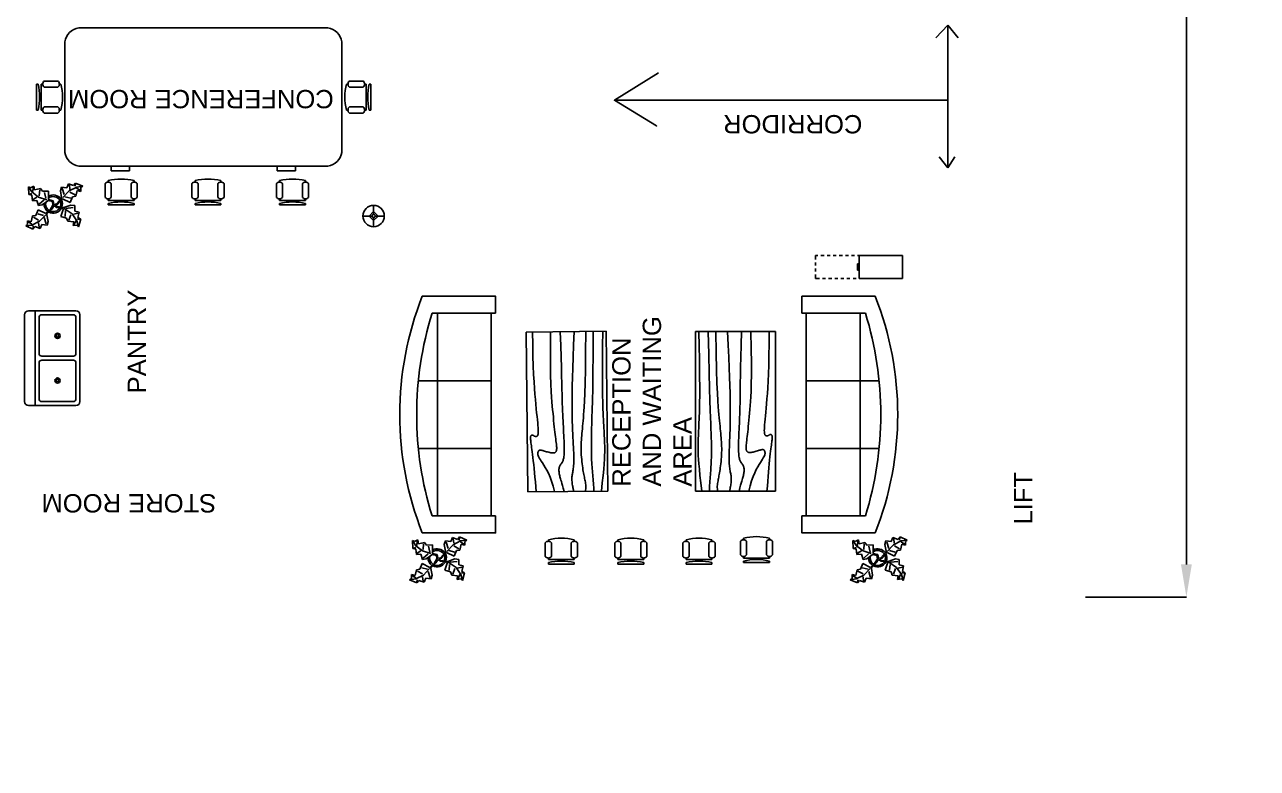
# Model space of a CAD drawing. Header units: inches. Extents: x 491 to 1638, y 41 to 2162.
# Drawn here: x 505 to 1638, y 41 to 725 of the extents above; entities that cross this region are included whole.
import ezdxf

# ---------------------------------------------------------------- set-up
doc = ezdxf.new("R2010")
doc.units = ezdxf.units.IN
doc.header["$MEASUREMENT"] = 0
doc.layers.add('A', color=90, linetype='Continuous', lineweight=13)
doc.layers.add('Block', color=11, linetype='Continuous')
doc.layers.add('Label', color=90, linetype='Continuous')
doc.layers.add('BOM', color=7, linetype='Continuous', plot=False)
doc.styles.get("Standard").update_dxf_attribs({"font": 'arial.ttf'})
doc.dimstyles.get("Standard").update_dxf_attribs({"dimtxt": 0.18, "dimasz": 30, "dimexe": 0.18, "dimexo": 0.0625, "dimgap": 0.09, "dimtad": 0, "dimtih": 1, "dimtoh": 1, "dimdec": 4, "dimzin": 0, "dimdsep": 46, "dimtxsty": 'Standard', "dimcen": 0.09, "dimadec": 0, "dimazin": 2, "dimtfac": 1, "dimtdec": 4, "dimtofl": 0, "dimtmove": 0, "dimatfit": 3, "dimfxl": 1, "dimtolj": 1, "dimtzin": 0, "dimarcsym": 0})

# ---------------------------------------------------------------- blocks, each defined once
blk = doc.blocks.new('Sofa - Roundback 7 ft.')
at = {"linetype": 'Continuous'}
for p, q in [((-12.00002, -32.4421), (-12.00003, -6.5971)), ((11.99997, -32.4421), (11.99998, -6.5971)), ((-36.000027, -34), (-36.000027, -11.4696)), ((35.99998, -34), (35.99998, -11.4696)), ((-35.999844, -13.3819), (35.9998, -13.3819)), ((-36.000027, -32.4421), (35.99998, -32.4421))]:
    blk.add_line(p, q, dxfattribs=at)
for points in [[(-36.000027, -34), (-42.000027, -34), (-42.000027, -8)], [(41.99998, -8), (41.99998, -34), (35.99998, -34)]]:
    blk.add_lwpolyline(points, dxfattribs=at)
for centre, radius, start, end in [((0, -114.25), 114.25, 68.43141, 111.5686), ((-0.00001, -127.1968), 121.1968, 72.72033, 107.2797)]:
    blk.add_arc(centre, radius, start, end, dxfattribs=at)
blk = doc.blocks.new('Table - Rectangular Woodgrain 60 x 30 in.')
at = {"linetype": 'Continuous'}
for p, q in [((0, 0), (0, -30)), ((60, 0), (0, 0)), ((60, -30), (60, 0)), ((0, -30), (60, -30))]:
    blk.add_line(p, q, dxfattribs=at)
for points in [[(0, -2.4), (4.8155, -2.418), (9.0302, -2.4688), (12.709, -2.5477), (15.9167, -2.65), (18.7181, -2.7711), (21.1781, -2.9063), (23.3616, -3.0508), (25.3333, -3.2), (27.1477, -3.3495), (28.8172, -3.4958), (30.3437, -3.636), (31.7291, -3.7667), (32.9756, -3.8849), (34.0849, -3.9875), (35.059, -4.0714), (35.9, -4.1334), (36.6114, -4.1711), (37.2041, -4.1854), (37.6906, -4.1779), (38.0833, -4.15), (38.3948, -4.1034), (38.6375, -4.0396), (38.8239, -3.9602), (38.9666, -3.8667), (39.0764, -3.7608), (39.1573, -3.6448), (39.2116, -3.521), (39.2416, -3.3917), (39.2498, -3.2593), (39.2385, -3.1261), (39.21, -2.9944), (39.1666, -2.8667), (39.111, -2.7447), (39.0468, -2.6281), (38.978, -2.5163), (38.9083, -2.4083), (38.8418, -2.3035), (38.7823, -2.201), (38.7337, -2.1001), (38.7, -2), (38.6844, -1.9003), (38.6875, -1.8021), (38.7094, -1.707), (38.75, -1.6167), (38.8094, -1.5326), (38.8875, -1.4563), (38.9844, -1.3893), (39.1, -1.3333), (39.2351, -1.2896), (39.3937, -1.2583), (39.5804, -1.2396), (39.8, -1.2333), (40.057, -1.2396), (40.3562, -1.2583), (40.7023, -1.2896), (41.1, -1.3333), (41.5547, -1.3895), (42.0755, -1.4573), (42.6721, -1.5361), (43.3542, -1.625), (44.1316, -1.7233), (45.014, -1.8302), (46.0114, -1.9449), (47.1333, -2.0667), (48.3862, -2.1947), (49.7625, -2.3281), (51.2513, -2.4663), (52.8416, -2.6083), (54.5226, -2.7535), (56.2833, -2.9011), (58.1127, -3.0501), (60, -3.2)], [(0, -9.2), (6.5759, -9.0858), (11.9385, -9.0365), (16.2527, -9.0418), (19.6833, -9.0917), (22.3952, -9.1759), (24.5531, -9.2844), (26.322, -9.4069), (27.8666, -9.5333), (29.3241, -9.6553), (30.7203, -9.7719), (32.0532, -9.8837), (33.3208, -9.9917), (34.5213, -10.0965), (35.6526, -10.199), (36.7128, -10.2999), (37.7, -10.4), (38.6129, -10.4996), (39.4531, -10.5969), (40.223, -10.6895), (40.925, -10.775), (41.5613, -10.8512), (42.1344, -10.9156), (42.6465, -10.966), (43.1, -11), (43.4976, -11.0158), (43.8437, -11.0136), (44.143, -10.9942), (44.4, -10.9583), (44.6195, -10.9069), (44.8062, -10.8406), (44.9648, -10.7603), (45.1, -10.6667), (45.2155, -10.5598), (45.3114, -10.4365), (45.3871, -10.2929), (45.4416, -10.125), (45.4743, -9.929), (45.4844, -9.7011), (45.4709, -9.4371), (45.4333, -9.1333), (45.3716, -8.7883), (45.2896, -8.4104), (45.1919, -8.0107), (45.0833, -7.6), (44.9685, -7.1893), (44.8521, -6.7896), (44.7388, -6.4117), (44.6333, -6.0667), (44.54, -5.7628), (44.4614, -5.4979), (44.4001, -5.2675), (44.3583, -5.0667), (44.3384, -4.8909), (44.3427, -4.7354), (44.3736, -4.5956), (44.4333, -4.4667), (44.5236, -4.3453), (44.6427, -4.2333), (44.7884, -4.1339), (44.9583, -4.05), (45.1501, -3.9849), (45.3614, -3.9417), (45.59, -3.9234), (45.8333, -3.9333), (46.0915, -3.9749), (46.3734, -4.0531), (46.6906, -4.1736), (47.0542, -4.3417), (47.4756, -4.5629), (47.9661, -4.8427), (48.5372, -5.1866), (49.2, -5.6), (49.9676, -6.0844), (50.8594, -6.625), (51.8965, -7.2031), (53.1, -7.8), (54.491, -8.3969), (56.0906, -8.975), (57.9199, -9.5156), (60, -10)], [(0, -12.8), (5.1847, -12.9322), (9.6213, -13.0323), (13.3963, -13.1059), (16.5958, -13.1583), (19.3063, -13.1952), (21.614, -13.2219), (23.6054, -13.2439), (25.3666, -13.2667), (26.9728, -13.2947), (28.4531, -13.3281), (29.8256, -13.3663), (31.1083, -13.4083), (32.3191, -13.4535), (33.476, -13.501), (34.597, -13.5501), (35.7, -13.6), (36.7984, -13.6497), (37.8875, -13.6979), (38.9578, -13.743), (40, -13.7833), (41.0047, -13.8174), (41.9625, -13.8438), (42.864, -13.8607), (43.7, -13.8667), (44.4631, -13.8604), (45.1552, -13.8417), (45.7801, -13.8104), (46.3416, -13.7667), (46.8439, -13.7104), (47.2906, -13.6417), (47.6858, -13.5604), (48.0333, -13.4667), (48.3375, -13.3608), (48.6042, -13.2448), (48.8396, -13.121), (49.05, -12.9917), (49.2417, -12.8593), (49.4208, -12.7261), (49.5937, -12.5944), (49.7667, -12.4667), (49.9452, -12.3451), (50.1323, -12.2313), (50.3303, -12.1268), (50.5416, -12.0333), (50.7686, -11.9524), (51.0135, -11.8854), (51.2788, -11.8341), (51.5666, -11.8), (51.8785, -11.7843), (52.2116, -11.7865), (52.562, -11.8059), (52.926, -11.8417), (53.2998, -11.8931), (53.6795, -11.9594), (54.0614, -12.0397), (54.4416, -12.1333), (54.8223, -12.2401), (55.2293, -12.3625), (55.6942, -12.5037), (56.2489, -12.6667), (56.9251, -12.8547), (57.7545, -13.0708), (58.7689, -13.3182), (60, -13.6)], [(0, -18), (5.124, -17.7273), (9.6609, -17.5057), (13.6705, -17.3303), (17.2125, -17.1958), (20.3467, -17.0973), (23.1328, -17.0297), (25.6307, -16.9878), (27.9, -16.9667), (29.9928, -16.9617), (31.9302, -16.9703), (33.7254, -16.9907), (35.3917, -17.0208), (36.9423, -17.0588), (38.3906, -17.1026), (39.7499, -17.1503), (41.0333, -17.2), (42.2519, -17.2496), (43.4073, -17.2969), (44.4986, -17.3395), (45.525, -17.375), (46.4858, -17.4012), (47.3802, -17.4156), (48.2074, -17.416), (48.9667, -17.4), (49.6583, -17.3662), (50.2872, -17.3167), (50.8595, -17.2547), (51.3812, -17.1833), (51.8584, -17.1057), (52.2971, -17.025), (52.7034, -16.9443), (53.0833, -16.8667), (53.443, -16.7951), (53.789, -16.7313), (54.128, -16.6768), (54.4666, -16.6334), (54.8115, -16.6024), (55.1693, -16.5854), (55.5465, -16.5841), (55.95, -16.6), (56.3828, -16.6337), (56.8346, -16.6823), (57.2915, -16.7418), (57.7396, -16.8084), (58.165, -16.878), (58.5539, -16.9469), (58.8924, -17.0111), (59.1666, -17.0667), (59.3679, -17.1107), (59.5078, -17.1438), (59.6032, -17.1675), (59.6708, -17.1833), (59.7275, -17.193), (59.7901, -17.1979), (59.8753, -17.1998), (60, -17.2)], [(0, -22.4), (8.0098, -22.2501), (14.4094, -22.1011), (19.4168, -21.9535), (23.25, -21.8083), (26.1269, -21.6663), (28.2656, -21.5281), (29.884, -21.3947), (31.2, -21.2667), (32.3967, -21.1448), (33.5172, -21.0292), (34.5697, -20.9198), (35.5625, -20.8167), (36.5037, -20.7198), (37.4015, -20.6292), (38.2642, -20.5448), (39.1, -20.4667), (39.9164, -20.3951), (40.7187, -20.3313), (41.5117, -20.2768), (42.3, -20.2333), (43.0883, -20.2024), (43.8812, -20.1854), (44.6836, -20.1841), (45.5, -20.2), (46.3328, -20.234), (47.1747, -20.2844), (48.0163, -20.3488), (48.8479, -20.425), (49.66, -20.5106), (50.4429, -20.6031), (51.1872, -20.7004), (51.8833, -20.8), (52.5246, -20.8999), (53.1166, -20.9995), (53.6681, -21.0983), (54.1875, -21.1958), (54.6834, -21.2919), (55.1646, -21.3859), (55.6394, -21.4777), (56.1167, -21.5667), (56.6028, -21.6515), (57.0961, -21.7266), (57.5929, -21.7852), (58.0896, -21.8208), (58.5823, -21.8268), (59.0674, -21.7964), (59.5412, -21.723), (60, -21.6)], [(0, -25.2), (8.6355, -25.0504), (15.7026, -24.9031), (21.4049, -24.7606), (25.9458, -24.625), (29.529, -24.4988), (32.3578, -24.3844), (34.6359, -24.284), (36.5667, -24.2), (38.3213, -24.1341), (39.9417, -24.0854), (41.437, -24.0523), (42.8167, -24.0333), (44.0901, -24.0268), (45.2667, -24.0313), (46.3557, -24.0451), (47.3667, -24.0667), (48.309, -24.0947), (49.1928, -24.1287), (50.0284, -24.168), (50.826, -24.2125), (51.5959, -24.2617), (52.3483, -24.3151), (53.0935, -24.3725), (53.8417, -24.4334), (54.6009, -24.497), (55.3699, -24.561), (56.1454, -24.6226), (56.9239, -24.6792), (57.7021, -24.7279), (58.4764, -24.7662), (59.2435, -24.7911), (60, -24.8)], [(0, -28.8), (5.6867, -28.6681), (10.45, -28.5698), (14.407, -28.5012), (17.675, -28.4584), (20.3711, -28.4374), (22.6125, -28.4344), (24.5164, -28.4455), (26.2, -28.4667), (27.762, -28.4947), (29.2276, -28.5281), (30.6033, -28.5663), (31.8958, -28.6084), (33.1118, -28.6535), (34.2578, -28.7011), (35.3405, -28.7501), (36.3666, -28.8), (37.3443, -28.8497), (38.288, -28.8974), (39.2137, -28.9412), (40.1375, -28.9792), (41.0753, -29.0093), (42.0432, -29.0297), (43.0572, -29.0384), (44.1333, -29.0333), (45.2936, -29.0114), (46.5843, -28.9641), (48.0579, -28.8816), (49.7666, -28.7542), (51.7629, -28.5721), (54.0989, -28.3255), (56.8272, -28.0048), (60, -27.6)]]:
    blk.add_lwpolyline(points, dxfattribs=at)
blk = doc.blocks.new('Plant - Rubber or Philodendron')
at = {"linetype": 'Continuous'}
for p, q in [((-16.2005, 11.4774), (-13.9899, 8.1064)), ((-16.2005, 11.4774), (-14.8639, 10.7964)), ((-16.0159, 6.3329), (-16.2005, 11.4774)), ((-14.8639, 10.7964), (-12.6195, 11.8975)), ((-13.9899, 8.1064), (-9.5434, 4.7185)), ((-13.3174, 8.325), (-13.0735, 11.0065)), ((-12.6195, 11.8975), (-12.1909, 9.4345)), ((-12.1909, 9.4345), (-8.3829, 10.3)), ((-8.8369, 9.409), (-9.0894, 5.6095)), ((-8.3829, 10.3), (-7.0549, 8.501)), ((-7.0549, 8.501), (-3.0284, 8.6941)), ((-3.0284, 8.6941), (-3.0709, 3.1041)), ((4.6914, 8.8812), (5.3859, 11.2828)), ((4.6914, 8.8812), (5.5014, 4.4831)), ((5.3859, 11.2828), (8.8871, 10.7908)), ((5.9878, 10.4842), (7.1971, 6.3869)), ((10.3916, 8.7942), (6.2847, 4.4028)), ((8.8871, 10.7908), (9.9809, 13.4933)), ((9.9809, 13.4933), (13.3837, 12.301)), ((15.3859, 11.3055), (10.3916, 8.7942)), ((10.5828, 12.6946), (10.8893, 9.7953)), ((13.3837, 12.301), (14.68, 13.9039)), ((14.5816, 13.2037), (14.3848, 11.8033)), ((14.68, 13.9039), (19.3848, 11.8146)), ((15.7909, 9.1065), (14.8995, 5.3044)), ((15.2875, 10.6053), (17.5907, 9.2105)), ((19.3848, 11.8146), (15.3859, 11.3055)), ((18.1925, 8.4119), (15.7909, 9.1065)), ((19.3848, 11.8146), (18.1868, 10.9119)), ((18.1868, 10.9119), (18.1925, 8.4119)), ((-14.0069, 5.8704), (-16.0159, 6.3329)), ((-15.3434, 6.5514), (-13.9984, 6.9884)), ((-13.5868, 2.2894), (-14.0069, 5.8704)), ((-10.6784, 2.491), (-13.5868, 2.2894)), ((-13.1329, 3.1804), (-10.6614, 4.727)), ((-9.5858, -0.8715), (-10.6784, 2.491)), ((-9.5434, 4.7185), (-4.1917, 2.9888)), ((-9.1318, 0.0195), (-5.9793, 2.9025)), ((-7.1228, -0.443), (-3.5248, 2.2131)), ((-4.8529, 4.012), (-5.7184, 7.82)), ((-3.5248, 2.2131), (-3.3011, 2.4355)), ((-3.3011, 2.4355), (-0.5306, 1.7947)), ((-3.0709, 3.1041), (0.0797, 2.3163)), ((-0.5306, 1.7947), (-0.2255, -0.5527)), ((-0.5306, 1.7947), (-0.5306, 1.7947)), ((0.0797, 2.3163), (0.4866, -0.031)), ((0.4866, -0.031), (2.1141, 0.2298)), ((2.1141, 0.2298), (5.4346, 3.9146)), ((6.1032, 3.6844), (2.8262, -0.031)), ((5.4346, 3.9146), (5.5014, 4.4831)), ((11.1089, 1.1958), (6.1032, 3.6844)), ((7.7005, 4.8881), (11.5025, 3.9967)), ((14.2977, 6.1031), (10.9934, 7.9956)), ((12.7005, 4.8994), (11.1089, 1.1958)), ((14.8995, 5.3044), (12.7005, 4.8994)), ((-14.4141, -11.4699), (-13.5228, -7.6679)), ((-13.5228, -7.6679), (-11.3237, -7.2629)), ((-11.3237, -7.2629), (-9.7321, -3.5593)), ((-6.3237, -7.2516), (-10.1257, -6.3602)), ((-9.7321, -3.5593), (-4.7264, -6.0479)), ((-7.1228, -0.443), (-9.5858, -0.8715)), ((-9.0148, -11.1577), (-4.9047, -6.8122)), ((-2.019, -3.6148), (-4.7264, -6.0479)), ((-4.1246, -6.8466), (-4.0579, -6.2781)), ((-3.3146, -11.2447), (-4.1246, -6.8466)), ((-4.0579, -6.2781), (-0.9375, -3.1608)), ((-2.019, -3.6148), (-0.2255, -0.5527)), ((-0.9375, -3.1608), (0.5883, -0.8135)), ((0.5883, -0.8135), (2.2447, -2.0916)), ((2.8262, -0.031), (1.3003, -0.5527)), ((1.3003, -0.5527), (2.4193, -1.4655)), ((2.2447, -2.0916), (6.7108, -2.6626)), ((2.4193, -1.4655), (6.895, -2.1175)), ((4.943, -7.9659), (6.7108, -2.6626)), ((8.8321, -9.0266), (4.943, -7.9659)), ((11.6605, -0.5413), (6.895, -2.1175)), ((12.3677, -6.1981), (7.219, -2.6772)), ((8.125, -4.0768), (7.7715, -7.9659)), ((8.3544, -2.7453), (13.1973, -2.1704)), ((10.2463, -10.4408), (11.6605, -6.9053)), ((11.6605, -0.5413), (14.1354, -0.8948)), ((15.5496, -10.7943), (12.3677, -6.1981)), ((16.2567, -5.8446), (13.4283, -6.5517)), ((14.1354, -0.8948), (14.1354, -4.4304)), ((14.1354, -4.4304), (16.9638, -5.1375)), ((16.9638, -5.1375), (16.2567, -8.673)), ((-18.008, -14.1781), (-16.8101, -13.2754)), ((-18.008, -14.1781), (-14.0091, -13.669)), ((-13.3032, -16.2674), (-18.008, -14.1781)), ((-16.8157, -10.7754), (-14.4141, -11.4699)), ((-16.8101, -13.2754), (-16.8157, -10.7754)), ((-13.9107, -12.9688), (-16.2139, -11.574)), ((-14.0091, -13.669), (-9.0148, -11.1577)), ((-12.0069, -14.6645), (-13.3032, -16.2674)), ((-13.2048, -15.5672), (-13.008, -14.1668)), ((-12.921, -8.4665), (-9.6166, -10.359)), ((-8.6042, -15.8568), (-12.0069, -14.6645)), ((-9.206, -15.0581), (-9.5126, -12.1588)), ((-7.5103, -13.1543), (-8.6042, -15.8568)), ((-4.0092, -13.6463), (-7.5103, -13.1543)), ((-4.611, -12.8477), (-5.8203, -8.7504)), ((-3.3146, -11.2447), (-4.0092, -13.6463)), ((9.5392, -11.1479), (8.8321, -9.0266)), ((13.4283, -11.5015), (9.5392, -11.1479)), ((13.0748, -13.9763), (13.4283, -11.5015)), ((15.5496, -13.6228), (13.0748, -13.9763)), ((14.8425, -10.7943), (13.7819, -13.2692)), ((16.6103, -14.6834), (15.5496, -10.7943)), ((16.6103, -14.6834), (15.5496, -13.6228)), ((17.3174, -9.7337), (15.9032, -9.7337)), ((16.2567, -8.673), (18.0245, -9.7337)), ((18.0245, -9.7337), (16.6103, -14.6834))]:
    blk.add_line(p, q, dxfattribs=at)
for centre, radius, start, end in [((0.0308, 0.1664), 6, 178.6147, 235.1169), ((0.0308, 0.1664), 5, 168.1647, 238.6725), ((0, 0), 6.1275, 34.37569, 120.1028), ((-0.0601, -0.2075), 5.2461, 33.82192, 124.9414), ((-0.2664, 0.1682), 5.2775, 338.4094, 20.03007), ((-0.098, 0.1364), 6.1288, 341.2017, 26.09184), ((-0.0234, 0.3825), 6.1492, 242.5812, 331.2714), ((-0.1102, 0.4886), 5.2883, 247.3711, 327.472)]:
    blk.add_arc(centre, radius, start, end, dxfattribs=at)
blk = doc.blocks.new('File Cabinet - Letter')
at = {"linetype": 'Continuous'}
for p, q in [((0, 0), (15, 0)), ((0, -28.5), (0, 0)), ((15, 0), (15, -28.5)), ((15, -28.5), (0, -28.5)), ((0, -29.5), (0, -28.5)), ((0, -33.5), (0, -31.5)), ((5.5, -28.5), (5.5, -29.5)), ((5.5, -29.5), (9.5, -29.5)), ((9.5, -29.5), (9.5, -28.5)), ((15, -30.5), (15, -32.5)), ((0, -37.5), (0, -35.5)), ((0, -41.5), (0, -39.5)), ((15, -34.5), (15, -36.5)), ((15, -38.5), (15, -40.5)), ((0, -45.5), (0, -43.5)), ((0, -49.5), (0, -47.5)), ((15, -42.5), (15, -44.5)), ((15, -46.5), (15, -48.5)), ((0, -53.5), (0, -51.5)), ((0, -57), (0, -55.5)), ((15, -50.5), (15, -52.5)), ((15, -54.5), (15, -57)), ((2.5, -57), (0, -57)), ((6.5, -57), (4.5, -57)), ((10.5, -57), (8.5, -57)), ((15, -57), (12.5, -57))]:
    blk.add_line(p, q, dxfattribs=at)
blk = doc.blocks.new('Chair - Desk')
at = {"linetype": 'Continuous'}
for p, q in [((-8.5, 0), (-8.5, -1)), ((-8.5, 0), (8.5, 0)), ((8.5, 0), (8.5, -1)), ((-10.5, -5), (-10.5, -14)), ((-8.5, -3), (-8.5, -4)), ((-8.5, -3), (8.5, -3)), ((-6.5, -14), (-6.5, -5)), ((-2, -3), (-2, -1.9355)), ((2, -1.9576), (2, -3)), ((6.5, -5), (6.5, -14)), ((8.5, -3), (8.5, -4)), ((10.5, -14), (10.5, -5)), ((-8.5, -15), (-8.5, -16)), ((8.5, -15), (8.5, -16))]:
    blk.add_line(p, q, dxfattribs=at)
for centre, radius, start, end in [((-8.5, -6.5), 2.5, 36.8699, 143.1301), ((0, 34.625), 36.625, 256.5803, 283.4197), ((8.5, -6.5), 2.5, 36.8699, 143.1301), ((-8.5, -12.5), 2.5, 216.8699, 323.1301), ((0, 19.625), 36.625, 256.5803, 283.4197), ((8.5, -12.5), 2.5, 216.8699, 323.1301)]:
    blk.add_arc(centre, radius, start, end, dxfattribs=at)
blk = doc.blocks.new('Desk - 30 x 60 in.')
at = {"linetype": 'Continuous'}
for p, q in [((-26.999995, 0), (26.999995, 0)), ((-29.999995, -27), (-29.999995, -3)), ((29.999995, -3), (29.999995, -27)), ((26.999995, -30), (-26.999995, -30)), ((-20.000005, -30), (-20.000005, -31)), ((-20.000005, -31), (-16.000005, -31)), ((-16.000005, -31), (-16.000005, -30)), ((15.999995, -31), (15.999995, -30)), ((19.999995, -31), (15.999995, -31)), ((19.999995, -30), (19.999995, -31))]:
    blk.add_line(p, q, dxfattribs=at)
for centre, start, end in [((-26.499995, -3.5), 98.1301, 171.8699), ((26.499995, -3.5), 8.130102, 81.8699), ((-26.499995, -26.5), 188.1301, 261.8699), ((26.499995, -26.5), 278.1301, 351.8699)]:
    blk.add_arc(centre, 3.535534, start, end, dxfattribs=at)
blk = doc.blocks.new('Lamp - Table')
at = {"linetype": 'Continuous'}
for p, q in [((-1, 0), (-7, 0)), ((0, 3), (-3, 0)), ((-3, 0), (0, -3)), ((0, 7), (0, 1)), ((3, 0), (0, 3)), ((0, -3), (3, 0)), ((1, 0), (7, 0)), ((0, -1), (0, -7))]:
    blk.add_line(p, q, dxfattribs=at)
for radius in [7, 1]:
    blk.add_circle((0, 0), radius, dxfattribs=at)
blk = doc.blocks.new('Sink-double - 36 in top')
for p, q in [((-18, -4), (18, -4)), ((-0.75, -18.5), (-0.75, -6.5)), ((0.75, -6.5), (0.75, -18.5))]:
    blk.add_line(p, q)
for points in [[(-16.5, 0), (16.5, 0)], [(-18, -19.5), (-18, -1.5)], [(18, -1.5), (18, -19.5)], [(-16.5, -18.5), (-16.5, -6.5)], [(-15.5, -5.5), (-1.75, -5.5)], [(1.75, -5.5), (15.5, -5.5)], [(16.5, -6.5), (16.5, -18.5)], [(16.5, -21), (-16.5, -21)], [(-1.75, -19.5), (-15.5, -19.5)], [(15.5, -19.5), (1.75, -19.5)]]:
    blk.add_lwpolyline(points)
for centre, radius in [((-8.5, -12.5), 1), ((-8.5, -12.5), 0.5), ((8.5, -12.5), 1), ((8.5, -12.5), 0.5)]:
    blk.add_circle(centre, radius)
for centre, radius, start, end in [((-16.5, -1.5), 1.5, 90, 180), ((16.5, -1.5), 1.5, 0, 90), ((-15.5, -6.5), 1, 90, 180), ((-1.75, -6.5), 1, 0, 90), ((1.75, -6.5), 1, 90, 180), ((15.5, -6.5), 1, 0, 90), ((-15.5, -18.5), 1, 180, 270), ((-1.75, -18.5), 1, 270, 0), ((1.75, -18.5), 1, 180, 270), ((15.5, -18.5), 1, 270, 0), ((-16.5, -19.5), 1.5, 180, 270), ((16.5, -19.5), 1.5, 270, 0)]:
    blk.add_arc(centre, radius, start, end)
blk = doc.blocks.new('*D64')
at = {"layer": 'BOM', "color": 0, "lineweight": -2, "transparency": 16777216}
for p, q in [((1480.3, 1313.4), (1573.3, 1313.4)), ((1573.1, 1283.4), (1573.1, 766.3)), ((1573.1, 228.5), (1573.1, 745.6)), ((1480.3, 198.5), (1573.3, 198.5))]:
    blk.add_line(p, q, dxfattribs=at)
at = {"layer": 'BOM', "color": 0, "transparency": 16777216}
for points in [[(1568.1, 1283.4), (1578.1, 1283.4), (1573.1, 1313.4)], [(1568.1, 228.5), (1578.1, 228.5), (1573.1, 198.5)]]:
    blk.add_solid(points, dxfattribs=at)
at = {"layer": 'Defpoints', "color": 0}
for p in [(1480.2, 1313.4), (1573.1, 1313.4), (1480.2, 198.5)]:
    blk.add_point(p, dxfattribs=at)
at = {"layer": 'BOM', "color": 0, "transparency": 16777216, "insert": (1573.1, 756), "char_height": 0.18, "attachment_point": 5}
blk.add_mtext('\\A1;{\\H111.11111x;1114.8874}', dxfattribs=at)

msp = doc.modelspace()

# ---------------------------------------------------------------- linework, layer by layer
for p, q in [((1353.93747, 724.42866), (1342.93483, 712.52956)), ((1342.93483, 712.52956), (1353.93747, 724.42866)), ((1353.93747, 655.30218), (1353.93747, 724.42866)), ((1353.93747, 724.42866), (1363.28503, 712.52956)), ((1353.93747, 655.30218), (1353.93747, 593.08257)), ((1353.93747, 593.08257), (1345.95476, 603.31674)), ((1345.95476, 603.31674), (1353.93747, 593.08257)), ((1353.93747, 593.08257), (1360.19218, 603.31674))]:
    msp.add_line(p, q)
msp.add_lwpolyline([(1353.93747, 655.30218), (1047.45601, 655.30218), (1086.18718, 631.69803), (1047.45601, 655.30218), (1087.87114, 680.59235)])

# ---------------------------------------------------------------- block references
at = {"layer": 'Block'}
for name, p, xscale, yscale, zscale in [('Desk - 30 x 60 in.', (669.60569, 721.80241), 4.237963583145951, 4.237963583145951, 4.237963583145951), ('Plant - Rubber or Philodendron', (531.61008, 559.6194), 1.402740194027544, 1.402740194027544, 1.402740194027544), ('Lamp - Table', (826.10682, 548.80592), 1.402740194027544, 1.402740194027544, 1.402740194027544), ('Plant - Rubber or Philodendron', (884.49766, 234.30715), 1.402740194027544, 1.402740194027544, 1.402740194027544), ('Plant - Rubber or Philodendron', (1289.39024, 234.30715), 1.402740194027544, 1.402740194027544, 1.402740194027544)]:
    msp.add_blockref(name, p, dxfattribs=dict(at, xscale=xscale, yscale=yscale, zscale=zscale))
for name, p, xscale, yscale, zscale, rotation in [('Chair - Desk', (516.29095, 658.19803), -1.402740194027544, 1.402740194027544, 1.402740194027544, 90), ('Chair - Desk', (823.53328, 658.19803), 1.402740194027544, 1.402740194027544, 1.402740194027544, 270), ('Chair - Desk', (594.07443, 558.99435), 1.402740194027544, 1.402740194027544, 1.402740194027544, 180), ('Chair - Desk', (673.87282, 558.99435), 1.402740194027544, 1.402740194027544, 1.402740194027544, 180), ('Chair - Desk', (751.57386, 558.99435), 1.402740194027544, 1.402740194027544, 1.402740194027544, 180), ('File Cabinet - Letter', (1312.31901, 512.5165), 1.402740194027544, 1.402740194027544, 1.402740194027544, 270), ('Sofa - Roundback 7 ft.', (850.1375, 366.28651), -2.589923865467914, 2.589923865467914, 2.589923865467914, 90), ('Sofa - Roundback 7 ft.', (1307.80671, 366.28651), 2.589923865467914, 2.589923865467914, 2.589923865467914, 270), ('Sink-double - 36 in top', (505.38893, 418.14222), 2.418358944889243, 2.418358944889243, 2.418358944889243, 90), ('Table - Rectangular Woodgrain 60 x 30 in.', (966.24811, 442.14395), -2.449591581014869, 2.449591581014869, 2.449591581014869, 90.59948566454452), ('Table - Rectangular Woodgrain 60 x 30 in.', (1195.44939, 442.78), 2.449591581014869, 2.449591581014869, 2.449591581014869, 270), ('Chair - Desk', (998.61387, 228.78861), 1.402740194027544, 1.402740194027544, 1.402740194027544, 180), ('Chair - Desk', (1062.43438, 228.78861), 1.402740194027544, 1.402740194027544, 1.402740194027544, 180), ('Chair - Desk', (1125.1527, 228.78861), 1.402740194027544, 1.402740194027544, 1.402740194027544, 180), ('Chair - Desk', (1178.01412, 230.19134), 1.402740194027544, 1.402740194027544, 1.402740194027544, 180)]:
    msp.add_blockref(name, p, dxfattribs=dict(at, xscale=xscale, yscale=yscale, zscale=zscale, rotation=rotation))

# ---------------------------------------------------------------- texts
at = {"layer": 'A', "attachment_point": 1}
for s, width, insert, char_height, rotation in [('CONFERENCE ROOM ', 314.6978032, (789.48962, 647.92091), 16.8328823, 180), ('CORRIDOR', 184.6126997, (1275.31778, 624.81933), 16.832882, 180), ('PANTRY', 184.6126997, (600.08598, 385.80885), 16.832882, 90), ('RECEPTION AND WAITING AREA', 184.6126997, (1045.37809, 299.99073), 16.8328823, 90), ('LIFT', 184.6126997, (1414.55515, 265.18773), 16.832882, 90), ('STORE ROOM', 184.6126997, (681.52054, 276.28087), 16.832882, 180)]:
    msp.add_mtext_dynamic_manual_height_columns(s, width=width, gutter_width=1.40274, heights=[0], dxfattribs=dict(at, insert=insert, char_height=char_height, rotation=rotation))
at = {"layer": 'Label', "insert": (1459.71517, 41.21926), "char_height": 0.2, "attachment_point": 1}
msp.add_mtext_dynamic_manual_height_columns('LIFT', width=44.4937512, gutter_width=1, heights=[0], dxfattribs=at)

# ---------------------------------------------------------------- dimensions: what is measured, and where the dimension line sits
at = {"layer": 'BOM'}
dim = msp.add_linear_dim(base=(1573.09436, 1313.39457), p1=(1480.24992, 198.5072), p2=(1480.24992, 1313.39457), angle=90, text='{\\H111.11111x;<>}', dimstyle='Standard', dxfattribs=at)
dim.commit()
dim.dimension.update_dxf_attribs({"geometry": '*D64', "text_midpoint": (1573.09436, 755.95088)})

doc.saveas('drawing.dxf')
